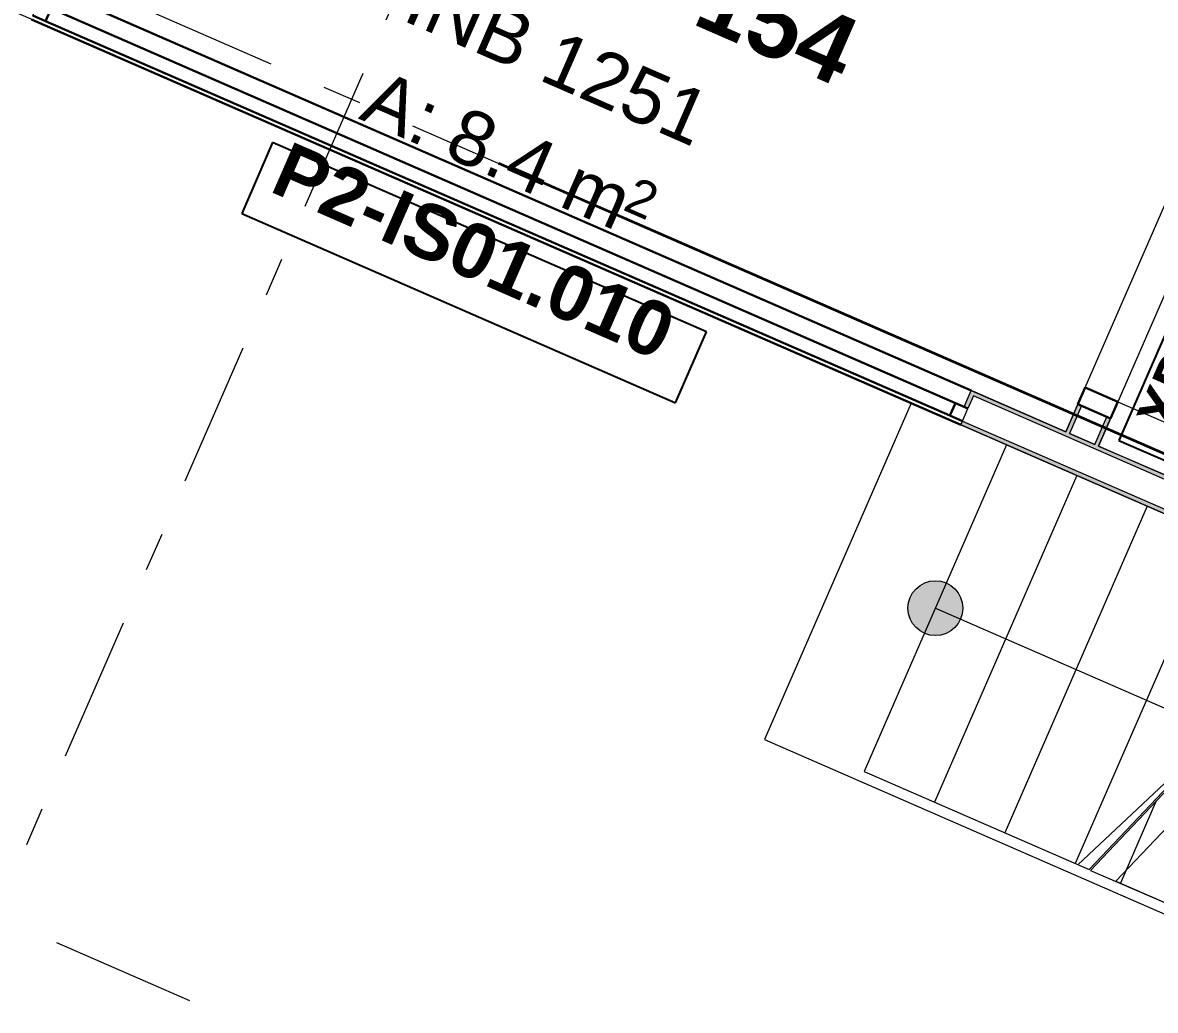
# Model space of a CAD drawing. Header units: millimetres. Extents: x -50172 to 258853, y -59787 to 25069.
# Drawn here: x 19129 to 23262, y 1194 to 4796 of the extents above; entities that cross this region are included whole.
import ezdxf
from ezdxf.enums import TextEntityAlignment as Align

# ---------------------------------------------------------------- set-up
doc = ezdxf.new("R2010")
doc.units = ezdxf.units.MM
doc.header["$MEASUREMENT"] = 0
doc.linetypes.add('DGN Style 4', pattern=[5938.379518, 2967.335175, -1483.667587, 3.709169, -1483.667587])
doc.linetypes.add('Double Dashed', pattern=[1093.611073, 529.166651, -211.666656, 141.111112, -211.666656])
for name, color, linetype in [('A-05-M_Gross_Int_Circulation', 7, 'Continuous'), ('A-15-MG_Structural_Grid', 7, 'Continuous'), ('A-20-M_Floor_Slab', 7, 'Continuous'), ('A-25-M_Wall_Int', 7, 'Continuous'), ('A-35-M_FFE-Zone', 7, 'Continuous'), ('ArchiCAD Door Markers', 7, 'Continuous'), ('ArchiCAD Doors', 7, 'Continuous'), ('ArchiCAD Window Markers', 7, 'Continuous'), ('ArchiCAD Windows', 7, 'Continuous'), ('New_A-05-M_Gross_Int_Circulation', 7, 'Continuous')]:
    doc.layers.add(name, color=color, linetype=linetype)
for name, color, linetype, lineweight, true_color in [('A-05-M_Gross_Int_Circulation_Pen_No__74', 7, 'Continuous', 20, 0x606060), ('A-15-MG_Structural_Grid_Pen_No__163', 7, 'Continuous', 0, 0x750077), ('A-25-M_Wall_Int_Pen_No__107', 7, 'Continuous', 15, 0xa6a6a6), ('A-35-M_FFE-Zone_Pen_No__74', 7, 'Continuous', 20, 0x606060), ('ArchiCAD Doors_Pen_No__43', 7, 'Continuous', 30, 0x444444), ('ArchiCAD Doors_Pen_No__63', 7, 'Continuous', 20, 0x606060), ('ArchiCAD Windows_Pen_No__43', 7, 'Continuous', 30, 0x444444), ('New_A-05-M_Gross_Int_Circulation_Pen_No__74', 7, 'Continuous', 20, 0x606060)]:
    doc.layers.add(name, color=color, linetype=linetype, lineweight=lineweight, true_color=true_color)
for name, color, linetype, lineweight in [('A-15-MG_Structural_Grid_Pen_No__8', 7, 'Continuous', 35), ('A-20-M_Floor_Slab_Pen_No__89', 8, 'Continuous', 20), ('A-25-M_Wall_Int_Pen_No__1', 7, 'Continuous', 13), ('A-30-M_Stair_Pen_No__1', 7, 'Continuous', 13), ('A-30-M_Stair_Pen_No__2', 8, 'Continuous', 15), ('ArchiCAD Door Markers_Pen_No__1', 7, 'Continuous', 13), ('ArchiCAD Door Markers_Pen_No__5', 7, 'Continuous', 25), ('ArchiCAD Doors_Pen_No__1', 7, 'Continuous', 13), ('ArchiCAD Window Markers_Pen_No__1', 7, 'Continuous', 13), ('ArchiCAD Window Markers_Pen_No__5', 7, 'Continuous', 25), ('ArchiCAD Windows_Pen_No__1', 7, 'Continuous', 13), ('ArchiCAD Zone Stamps_Pen_No__9', 7, 'Continuous', 13), ('New_ArchiCAD Zone Stamps_Pen_No__9', 7, 'Continuous', 13)]:
    doc.layers.add(name, color=color, linetype=linetype, lineweight=lineweight)
doc.styles.add('GENERATED_STYLE_1', font='')
doc.styles.add('GENERATED_STYLE_2', font='')
doc.styles.add('GENERATED_STYLE_3', font='')
doc.styles.add('GENERATED_STYLE_4', font='')
doc.styles.get('GENERATED_STYLE_1').set_extended_font_data('Arial', bold=True)
doc.styles.get('GENERATED_STYLE_2').set_extended_font_data('Swis721 BT', bold=True)
doc.styles.get('GENERATED_STYLE_3').set_extended_font_data('Arial')
doc.styles.get('GENERATED_STYLE_4').set_extended_font_data('Swis721 BT')

# ---------------------------------------------------------------- blocks, each defined once
blk = doc.blocks.new('Hub Circulation-First_INB 1250_11_1', base_point=(33468.4, -3160.1))
at = {"layer": 'New_A-05-M_Gross_Int_Circulation_Pen_No__74', "linetype": 'Continuous'}
blk.add_line((49095.7, -8245.2), (14485, 6846.7), dxfattribs=at)
at = {"layer": 'New_ArchiCAD Zone Stamps_Pen_No__9'}
for tag, height, style, p in [('ROOM_NAME', 250, 'GENERATED_STYLE_1', (32365.1, -1482.5)), ('zoneNameLine2', 250, 'GENERATED_STYLE_1', (32176.7, -1914.6)), ('ROOM_NUMBER', 200, 'GENERATED_STYLE_3', (31988.2, -2335.3)), ('measuredAreaCode', 200, 'GENERATED_STYLE_3', (31831.2, -2695.5)), ('DUMMY_649', 200, 'GENERATED_STYLE_3', (32138.6, -2829.5)), ('DUMMY_650', 200, 'GENERATED_STYLE_3', (32767.8, -3103.9)), ('DUMMY_651', 133.3, 'GENERATED_STYLE_3', (33047.1, -3210.4))]:
    blk.add_attdef(tag, text='', height=height, rotation=336.4404, dxfattribs=dict(at, style=style)).set_placement(p, align=Align.TOP_LEFT)
blk = doc.blocks.new('Store Room_INB 1206_12_1', base_point=(26992.6, 2074.7))
at = {"layer": 'A-35-M_FFE-Zone_Pen_No__74', "linetype": 'Continuous'}
for p, q in [((23701.5, 4737.1), (23054, 3252.1)), ((23054, 3252.1), (24259.8, 2731.4))]:
    blk.add_line(p, q, dxfattribs=at)
at = {"layer": 'ArchiCAD Zone Stamps_Pen_No__9'}
for tag, height, style, p in [('ROOM_NAME', 250, 'GENERATED_STYLE_1', (26561.4, 3459.2)), ('zoneNameLine2', 250, 'GENERATED_STYLE_1', (26373, 3027.1)), ('ROOM_NUMBER', 200, 'GENERATED_STYLE_3', (26184.6, 2606.4)), ('measuredAreaCode', 200, 'GENERATED_STYLE_3', (26027.5, 2246.3)), ('DUMMY_649', 200, 'GENERATED_STYLE_3', (26334.9, 2112.2)), ('DUMMY_650', 200, 'GENERATED_STYLE_3', (26684.4, 1959.8)), ('DUMMY_651', 133.3, 'GENERATED_STYLE_3', (26963.7, 1853.3))]:
    blk.add_attdef(tag, text='', height=height, rotation=336.4404, dxfattribs=dict(at, style=style)).set_placement(p, align=Align.TOP_LEFT)
blk = doc.blocks.new('Slab_1_1', base_point=(641.9, -115.4))
at = {"layer": 'A-20-M_Floor_Slab_Pen_No__89', "linetype": 'Continuous', "flags": 128}
blk.add_lwpolyline([(21835.4, 2181.3), (29186.9, -1024.3), (29722, 202.7), (22370.5, 3408.4)], close=True, dxfattribs=at)
blk = doc.blocks.new('Window 19_2')
at = {"layer": 'ArchiCAD Windows_Pen_No__1', "linetype": 'Continuous'}
for p, q in [((-1850, 0), (-1850, -50)), ((1850, 0), (1850, -50))]:
    blk.add_line(p, q, dxfattribs=at)
at = {"layer": 'ArchiCAD Windows_Pen_No__43', "linetype": 'Continuous'}
for p, q in [((-1850, 15), (1850, 15)), ((-1850, 0), (-1800, 0)), ((-1800, 0), (-1800, -50)), ((-1800, 0), (1800, 0)), ((1800, -50), (1800, 0)), ((1800, 0), (1850, 0)), ((-1800, -50), (-1850, -50)), ((1800, -50), (-1800, -50)), ((1850, -50), (1800, -50)), ((-1835, -115), (1835, -115))]:
    blk.add_line(p, q, dxfattribs=at)
blk = doc.blocks.new('Window Stamp 18_5')
at = {"layer": 'ArchiCAD Window Markers_Pen_No__5', "linetype": 'Continuous'}
for p, q in [((863.3, -190), (-863.3, -190)), ((-863.3, -190), (-863.3, -472.4)), ((863.3, -472.4), (863.3, -190)), ((-863.3, -472.4), (863.3, -472.4)), ((-863.3, -472.4), (863.3, -472.4))]:
    blk.add_line(p, q, dxfattribs=at)
at = {"layer": 'ArchiCAD Window Markers_Pen_No__1', "style": 'GENERATED_STYLE_2'}
blk.add_attdef('AC_WIDO_ID', text='', height=200, dxfattribs=at).set_placement((-784.9, -413.4), align=Align.BOTTOM_LEFT)
blk = doc.blocks.new('Wall_6_1', base_point=(14365.9, 6898.8))
at = {"layer": 'A-25-M_Wall_Int_Pen_No__107', "linetype": 'Continuous'}
for points in [[(22603.9, 3448.4), (22590.1, 3454.4), (22564.1, 3394.8), (22577.9, 3388.8), (22597.9, 3434.7)], [(22603.9, 3448.4), (22597.9, 3434.7), (29919.1, 242.2), (29925.1, 256)], [(22557.9, 3343), (22551.9, 3329.3), (29873.1, 136.8), (29879.1, 150.6)]]:
    blk.add_hatch(color=256, dxfattribs=at).paths.add_polyline_path(points)
at = {"layer": 'A-25-M_Wall_Int_Pen_No__1', "linetype": 'Continuous'}
for p, q in [((22564.1, 3394.8), (22590.1, 3454.4)), ((22597.9, 3434.7), (22577.9, 3388.8)), ((22603.9, 3448.4), (22590.1, 3454.4)), ((29919.1, 242.2), (22597.9, 3434.7)), ((22577.9, 3388.8), (22564.1, 3394.8)), ((22557.9, 3343), (22577.9, 3388.8)), ((22551.9, 3329.3), (22557.9, 3343)), ((22557.9, 3343), (29879.1, 150.6))]:
    blk.add_line(p, q, dxfattribs=at)
at = {"layer": 'A-25-M_Wall_Int_Pen_No__1', "linetype": 'Continuous', "flags": 128}
for points in [[(22934.9, 3304.1), (22603.9, 3448.4)], [(22551.9, 3329.3), (29873.1, 136.8)], [(23040.3, 3258.1), (22948.6, 3298.1)], [(28495.2, 879.5), (23054, 3252.1)]]:
    blk.add_lwpolyline(points, dxfattribs=at)
at = {"layer": 'ArchiCAD Window Markers'}
ref = blk.add_blockref('Window Stamp 18_5', (20908.1, 4187.9), dxfattribs=dict(at, rotation=336.4403490338821))
ref.add_attrib('AC_WIDO_ID', 'P2-IS01.010', dxfattribs={"layer": 'ArchiCAD Window Markers_Pen_No__1', "color": 7, "height": 200, "rotation": 336.4403, "style": 'GENERATED_STYLE_2'}).set_placement((19999.8, 4128.1), align=Align.BOTTOM_LEFT)
at = {"layer": 'ArchiCAD Windows', "color": 251, "linetype": 'Continuous', "lineweight": 20, "true_color": 0x606060, "zscale": 1000, "rotation": 156.4403490338821}
blk.add_blockref('Window 19_2', (20862.1, 4082.5), dxfattribs=at)
blk = doc.blocks.new('Existing Hub main')
at = {"layer": 'A-30-M_Stair_Pen_No__1', "linetype": 'Continuous'}
for p, q in [((1471.5, 1300), (1001.5, 0)), ((1120, 327.6), (1120, 0)), ((1001.5, 0), (7640, 0))]:
    blk.add_line(p, q, dxfattribs=at)
at = {"layer": 'A-30-M_Stair_Pen_No__1', "style": 'GENERATED_STYLE_3'}
for tag, p in [('gs_numb_startfrom_0', (1260, 1128.6)), ('gs_numb_startfrom_1', (1540, 1128.6)), ('gs_numb_startfrom_2', (1820, 1129.4)), ('gs_numb_startfrom_3', (2100, 1128.6)), ('gs_numb_startfrom_4', (2380, 1128.6)), ('gs_numb_startfrom_10', (4980, 1052.3)), ('gs_numb_startfrom_11', (5260, 1052.3)), ('gs_numb_startfrom_12', (5540, 1053.2)), ('gs_numb_startfrom_13', (5820, 1052.3)), ('gs_numb_startfrom_14', (6100, 1052.3)), ('gs_numb_startfrom_15', (6380, 1052.3)), ('gs_numb_startfrom_16', (6660, 1053.2)), ('gs_numb_startfrom_17', (6940, 1053.2)), ('gs_numb_startfrom_18', (7220, 1052.3)), ('gs_numb_startfrom_19', (7500, 1053.2)), ('gs_numb_startfrom_5', (2660, 1052.3)), ('gs_numb_startfrom_6', (2940, 1063.4)), ('gs_numb_startfrom_7', (3680, 1053.2)), ('gs_numb_startfrom_8', (4420, 1052.3)), ('gs_numb_startfrom_9', (4700, 1053.2))]:
    blk.add_attdef(tag, text='', height=100, rotation=90, dxfattribs=at).set_placement(p, align=Align.MIDDLE_LEFT)
blk = doc.blocks.new('Existing Hub main_2')
at = {"layer": 'A-30-M_Stair_Pen_No__2', "linetype": 'Continuous'}
blk.add_hatch(color=256, dxfattribs=at).paths.add_polyline_path([(100, 650, 1), (-100, 650, 1)])
at = {"layer": 'A-30-M_Stair_Pen_No__1', "linetype": 'Continuous'}
for p, q in [((0, 1300), (1365.216, 1300)), ((0, 1300), (0, 0)), ((0, 1300), (0, 0)), ((280, 1300), (280, 0)), ((560, 1300), (560, 0)), ((840, 1300), (840, 0)), ((1365.216, 1300), (895.216, 0)), ((1471.55, 1300), (1001.55, 0)), ((0, 650), (1130.216, 650)), ((1130.216, 650), (850.216, 0)), ((0, 0), (895.216, 0)), ((1001.55, 0), (7640, 0))]:
    blk.add_line(p, q, dxfattribs=at)
blk.add_circle((0, 650), 100, dxfattribs=at)
blk = doc.blocks.new('Standard grid marker_3')
at = {"layer": 'A-15-MG_Structural_Grid_Pen_No__163', "linetype": 'Double Dashed'}
blk.add_line((1000, 0), (74254.8, 0), dxfattribs=at)
at = {"layer": 'A-15-MG_Structural_Grid_Pen_No__163', "style": 'GENERATED_STYLE_4'}
for tag, p in [('AC_MarkerText_1_0', (-500, 43.4)), ('AC_MarkerText_1_1', (75754.8, 43.4))]:
    blk.add_attdef(tag, text='', height=350, rotation=360, dxfattribs=at).set_placement(p, align=Align.MIDDLE_CENTER)
blk = doc.blocks.new('Lobby_INB 1251_61_2', base_point=(21204.1, 4542.6))
at = {"layer": 'A-05-M_Gross_Int_Circulation_Pen_No__74', "linetype": 'Continuous'}
for p, q in [((18173.8, 5380.1), (22934.9, 3304.1)), ((22934.9, 3304.1), (23582.4, 4789.1))]:
    blk.add_line(p, q, dxfattribs=at)
at = {"layer": 'ArchiCAD Zone Stamps_Pen_No__9'}
for tag, height, style, p in [('ROOM_NAME', 250, 'GENERATED_STYLE_1', (20964.8, 5843.4)), ('zoneNameLine2', 250, 'GENERATED_STYLE_1', (20776.4, 5411.3)), ('ROOM_NUMBER', 200, 'GENERATED_STYLE_3', (20587.9, 4990.6)), ('measuredAreaCode', 200, 'GENERATED_STYLE_3', (20430.9, 4630.5)), ('DUMMY_649', 200, 'GENERATED_STYLE_3', (20738.3, 4496.5)), ('DUMMY_650', 200, 'GENERATED_STYLE_3', (21087.8, 4344.1)), ('DUMMY_651', 133.3, 'GENERATED_STYLE_3', (21367.1, 4237.5))]:
    blk.add_attdef(tag, text='', height=height, rotation=336.4404, dxfattribs=dict(at, style=style)).set_placement(p, align=Align.TOP_LEFT)
blk = doc.blocks.new('Door 19_4')
at = {"layer": 'ArchiCAD Doors_Pen_No__1', "linetype": 'Continuous'}
for p, q in [((-453.2, 0), (-465.2, 0)), ((-453.2, 0), (-453.2, -15)), ((453.2, 0), (453.2, -15)), ((453.2, 0), (465.2, 0)), ((-453.2, -15), (-453.2, -115)), ((453.2, -15), (453.2, -115)), ((-453.2, -115), (-453.2, -130)), ((453.2, -115), (453.2, -130)), ((-453.2, -130), (-465.2, -130)), ((453.2, -130), (465.2, -130))]:
    blk.add_line(p, q, dxfattribs=at)
at = {"layer": 'ArchiCAD Doors_Pen_No__43', "linetype": 'Continuous'}
for p, q in [((-387.2, 0), (-453.2, 0)), ((-453.2, 0), (-453.2, -130)), ((-387.2, -130), (-387.2, 0)), ((453.2, 0), (387.2, 0)), ((387.2, 0), (387.2, -130)), ((453.2, -130), (453.2, 0)), ((-453.2, -130), (-387.2, -130)), ((387.2, -130), (453.2, -130))]:
    blk.add_line(p, q, dxfattribs=at)
at = {"layer": 'ArchiCAD Doors_Pen_No__63', "linetype": 'Continuous'}
blk.add_line((387.2, 0), (387.2, 774.5), dxfattribs=at)
blk.add_arc((387.2, 0), 774.5, 90, 180, dxfattribs=at)
blk = doc.blocks.new('Door Stamp 17_10')
at = {"layer": 'ArchiCAD Door Markers_Pen_No__5', "linetype": 'Continuous'}
for p, q in [((514.6, -190), (-514.6, -190)), ((-514.6, -190), (-514.6, -425.7)), ((514.6, -425.7), (514.6, -190)), ((-514.6, -425.7), (514.6, -425.7)), ((-514.6, -425.7), (514.6, -425.7))]:
    blk.add_line(p, q, dxfattribs=at)
at = {"layer": 'ArchiCAD Door Markers_Pen_No__1', "style": 'GENERATED_STYLE_1'}
blk.add_attdef('AC_WIDO_ID', text='', height=150, dxfattribs=at).set_placement((-457.5, -376.9), align=Align.BOTTOM_LEFT)
blk = doc.blocks.new('Wall_222_2', base_point=(22882.9, 3184.9))
at = {"layer": 'A-25-M_Wall_Int_Pen_No__107', "linetype": 'Continuous'}
for points in [[(23341.1, 4235.9), (23354.9, 4229.9), (23596.1, 4783.1), (23582.4, 4789.1)], [(23446.6, 4189.9), (23460.3, 4183.9), (23701.5, 4737.1), (23687.8, 4743.1)], [(22934.9, 3304.1), (22948.6, 3298.1), (22992.6, 3398.9), (22978.8, 3404.9)], [(23084.2, 3358.9), (23040.3, 3258.1), (23054, 3252.1), (23098, 3353)]]:
    blk.add_hatch(color=256, dxfattribs=at).paths.add_polyline_path(points)
at = {"layer": 'A-25-M_Wall_Int_Pen_No__1', "linetype": 'Continuous'}
for p, q in [((23596.1, 4783.1), (23354.9, 4229.9)), ((23446.6, 4189.9), (23687.8, 4743.1)), ((23341.1, 4235.9), (23345.9, 4246.9)), ((23354.9, 4229.9), (23341.1, 4235.9)), ((23446.6, 4189.9), (23354.9, 4229.9)), ((23460.3, 4183.9), (23446.6, 4189.9)), ((23460.3, 4183.9), (23465.1, 4194.9)), ((22992.6, 3398.9), (22948.6, 3298.1)), ((22978.8, 3404.9), (22974, 3393.9)), ((22992.6, 3398.9), (22978.8, 3404.9)), ((23084.2, 3358.9), (22992.6, 3398.9)), ((23040.3, 3258.1), (23084.2, 3358.9)), ((23098, 3353), (23084.2, 3358.9)), ((23098, 3353), (23093.2, 3342))]:
    blk.add_line(p, q, dxfattribs=at)
at = {"layer": 'A-25-M_Wall_Int_Pen_No__1', "linetype": 'Continuous', "flags": 128}
for points in [[(23582.4, 4789.1), (23341.1, 4235.9)], [(23687.8, 4743.1), (23596.1, 4783.1)], [(23460.3, 4183.9), (23701.5, 4737.1)], [(22978.8, 3404.9), (22934.9, 3304.1)], [(23054, 3252.1), (23098, 3353)], [(22948.6, 3298.1), (23040.3, 3258.1)]]:
    blk.add_lwpolyline(points, dxfattribs=at)
at = {"layer": 'ArchiCAD Door Markers'}
ref = blk.add_blockref('Door Stamp 17_10', (23160, 3820.4), dxfattribs=dict(at, rotation=66.44033116232393))
ref.add_attrib('AC_WIDO_ID', 'XD01.019', dxfattribs={"layer": 'ArchiCAD Door Markers_Pen_No__1', "color": 7, "height": 150, "rotation": 66.4403, "style": 'GENERATED_STYLE_1'}).set_placement((23367.4, 3279.7), align=Align.BOTTOM_LEFT)
at = {"layer": 'ArchiCAD Doors', "color": 251, "linetype": 'Continuous', "lineweight": 20, "true_color": 0x606060, "zscale": 1000, "rotation": 246.440331162324}
blk.add_blockref('Door 19_4', (23279.1, 3768.4), dxfattribs=at)
blk = doc.blocks.new('Standard grid marker')
at = {"layer": 'A-15-MG_Structural_Grid_Pen_No__163', "linetype": 'Double Dashed'}
blk.add_line((1000, 0), (29726, 0), dxfattribs=at)
at = {"layer": 'A-15-MG_Structural_Grid_Pen_No__163', "style": 'GENERATED_STYLE_4'}
for tag, p in [('AC_MarkerText_1_0', (-500, 41.2)), ('AC_MarkerText_1_1', (31226, 41.2))]:
    blk.add_attdef(tag, text='', height=350, rotation=90, dxfattribs=at).set_placement(p, align=Align.MIDDLE_CENTER)

msp = doc.modelspace()

# ---------------------------------------------------------------- linework, layer by layer
at = {"layer": 'A-15-MG_Structural_Grid_Pen_No__8', "linetype": 'DGN Style 4'}
msp.add_line((72577.2, -18266), (2912.1, 12111.3), dxfattribs=at)

# ---------------------------------------------------------------- block references
at = {"layer": 'A-05-M_Gross_Int_Circulation', "linetype": 'Continuous'}
ref = msp.add_blockref('Lobby_INB 1251_61_2', (21204.1, 4542.6), dxfattribs=at)
ref.add_attrib('ROOM_NUMBER', 'INB 1251', dxfattribs={"layer": 'ArchiCAD Zone Stamps_Pen_No__9', "color": 7, "height": 200, "rotation": 336.4404, "style": 'GENERATED_STYLE_3'}).set_placement((20587.9, 4990.6), align=Align.TOP_LEFT)
ref.add_attrib('zoneNameLine2', 'ID. FF154', dxfattribs={"layer": 'ArchiCAD Zone Stamps_Pen_No__9', "color": 7, "height": 250, "rotation": 336.4404, "style": 'GENERATED_STYLE_1'}).set_placement((20776.4, 5411.3), align=Align.TOP_LEFT)
ref.add_attrib('measuredAreaCode', 'A: ', dxfattribs={"layer": 'ArchiCAD Zone Stamps_Pen_No__9', "color": 7, "height": 200, "rotation": 336.4404, "style": 'GENERATED_STYLE_3'}).set_placement((20430.9, 4630.5), align=Align.TOP_LEFT)
ref.add_attrib('DUMMY_649', '8.4', dxfattribs={"layer": 'ArchiCAD Zone Stamps_Pen_No__9', "color": 7, "height": 200, "rotation": 336.4404, "style": 'GENERATED_STYLE_3'}).set_placement((20738.3, 4496.5), align=Align.TOP_LEFT)
ref.add_attrib('DUMMY_650', ' m', dxfattribs={"layer": 'ArchiCAD Zone Stamps_Pen_No__9', "color": 7, "height": 200, "rotation": 336.4404, "style": 'GENERATED_STYLE_3'}).set_placement((21087.8, 4344.1), align=Align.TOP_LEFT)
ref.add_attrib('DUMMY_651', '2', dxfattribs={"layer": 'ArchiCAD Zone Stamps_Pen_No__9', "color": 7, "height": 133.3, "rotation": 336.4404, "style": 'GENERATED_STYLE_3'}).set_placement((21367.1, 4237.5), align=Align.TOP_LEFT)
at = {"layer": 'A-15-MG_Structural_Grid', "color": 8, "linetype": 'Continuous', "lineweight": 15, "zscale": 1000}
for name, p, rotation in [('Standard grid marker', (26014.6, 17557.1), 246.440411583993), ('Standard grid marker_3', (3595.3, 11813.5), 336.440411583993), ('Standard grid marker_3', (2296.2, 8834.4), 336.440411583993)]:
    msp.add_blockref(name, p, dxfattribs=dict(at, rotation=rotation))
at = {"layer": 'A-20-M_Floor_Slab', "color": 8, "linetype": 'Continuous', "lineweight": 20}
msp.add_blockref('Slab_1_1', (641.9, -115.4), dxfattribs=at)
at = {"layer": 'A-25-M_Wall_Int', "color": 250, "lineweight": 50, "true_color": 0x2a2a2a}
for name, p in [('Wall_6_1', (14365.9, 6898.8)), ('Wall_222_2', (22882.9, 3184.9))]:
    msp.add_blockref(name, p, dxfattribs=at)
at = {"layer": 'A-30-M_Stair_Pen_No__1', "linetype": 'Continuous', "zscale": 1000, "rotation": 336.4404115839932}
for name, p in [('Existing Hub main_2', (22199.2, 2064.8)), ('Existing Hub main', (22107.5, 2104.8))]:
    msp.add_blockref(name, p, dxfattribs=at)
at = {"layer": 'A-35-M_FFE-Zone', "linetype": 'Continuous'}
msp.add_blockref('Store Room_INB 1206_12_1', (26992.6, 2074.7), dxfattribs=at)
at = {"layer": 'New_A-05-M_Gross_Int_Circulation', "linetype": 'Continuous'}
msp.add_blockref('Hub Circulation-First_INB 1250_11_1', (33468.4, -3160.1), dxfattribs=at)

doc.saveas('drawing.dxf')
